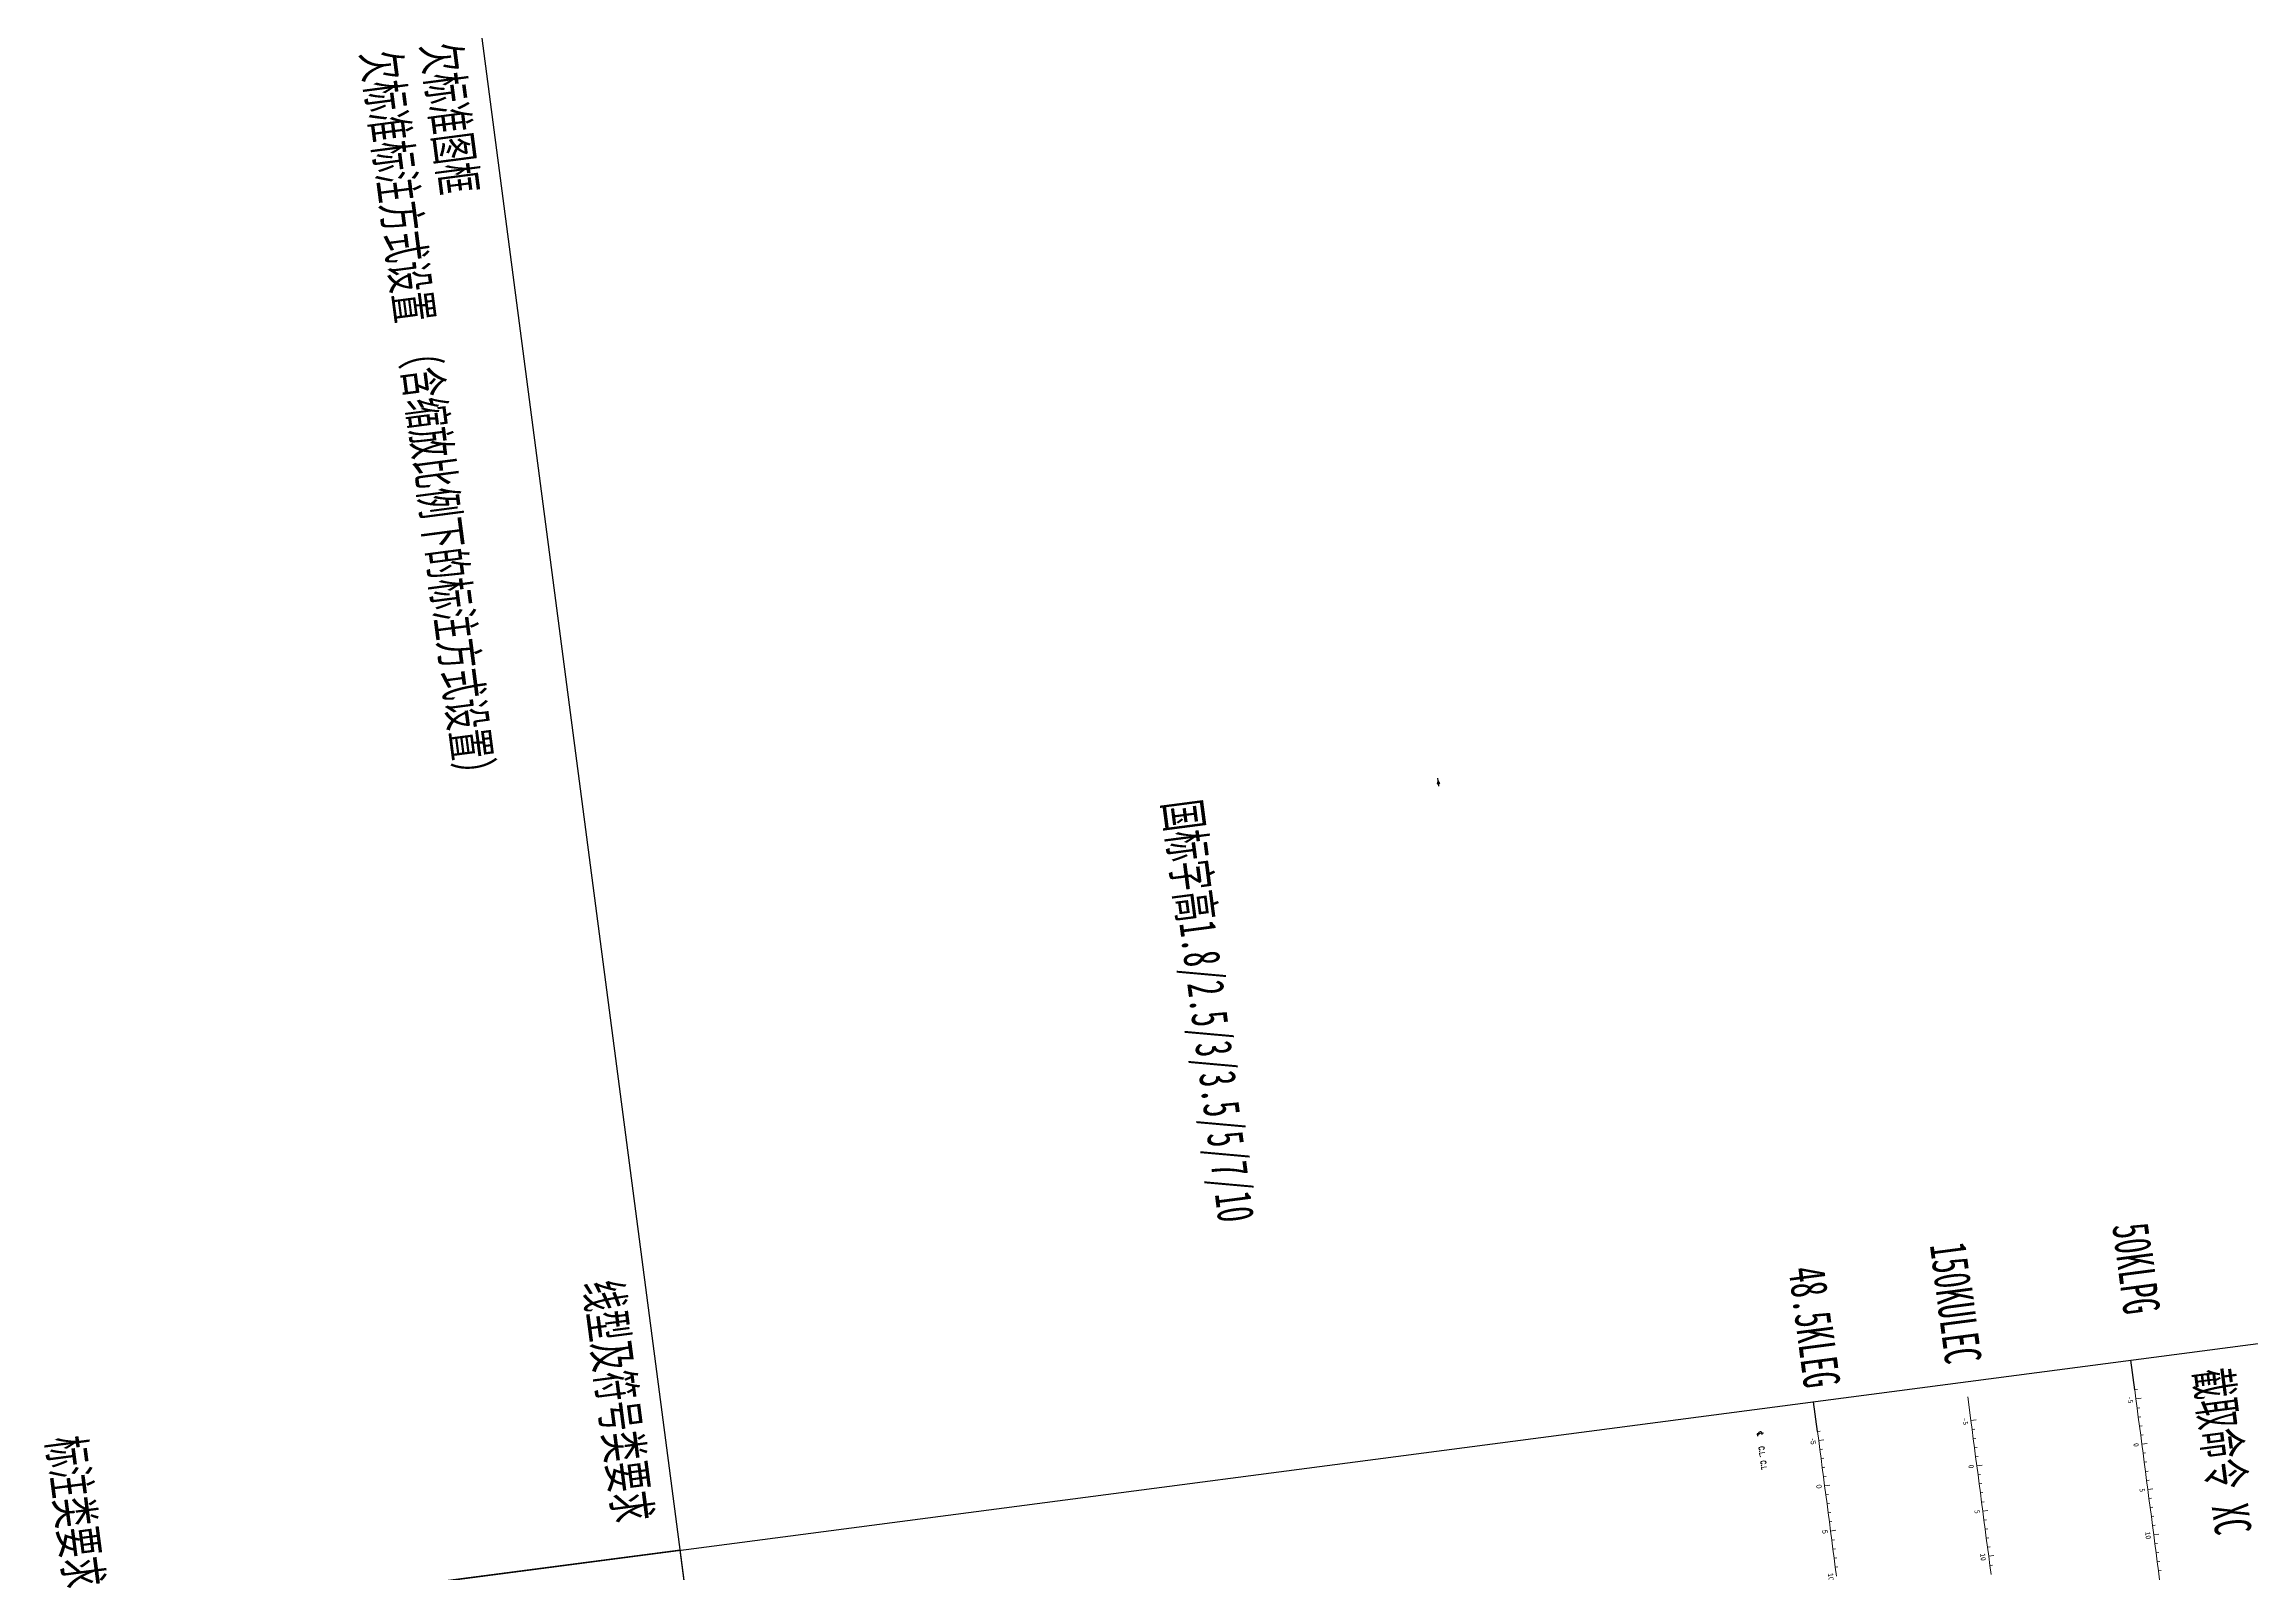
# Model space of a CAD drawing. Header units: millimetres. Extents: x -14906165 to 53546503, y 133836 to 58622790.
# Drawn here: x 38566159 to 50966584, y 48855954 to 57448655 of the extents above; entities that cross this region are included whole.
import ezdxf
from ezdxf.enums import TextEntityAlignment as Align

# ---------------------------------------------------------------- set-up
doc = ezdxf.new("R2010")
doc.units = ezdxf.units.MM
doc.header["$LTSCALE"] = 100
doc.layers.add('Block Seam', color=6, linetype='Continuous')
doc.layers.add('标准形式增加', color=6, linetype='Continuous')
doc.styles.add('Arial', font='arial.ttf')
doc.styles.add('JNRD_E1', font='romans.shx', dxfattribs={"width": 0.8})
doc.styles.get("Standard").update_dxf_attribs({"font": ''})
doc.styles.add('中文GB2312', font='', dxfattribs={"width": 0.7})
doc.styles.get('Standard').set_extended_font_data('SimSun')
doc.styles.get('中文GB2312').set_extended_font_data('FangSong_GB2312')

# ---------------------------------------------------------------- blocks, each defined once
blk = doc.blocks.new('block')
at = {"layer": 'Block Seam'}
blk.add_hatch(color=256, dxfattribs=at).paths.add_polyline_path([(-535491, 650516), (-535616, 650733), (-535741, 650516)])
blk.add_line((-535616, 650316), (-535616, 650933), dxfattribs=at)
blk.add_lwpolyline([(-535616, 650733), (-535741, 650516), (-535491, 650516), (-535616, 650733)], dxfattribs=at)
blk = doc.blocks.new('50KLPG')
at = {"color": 7, "linetype": 'Continuous', "lineweight": 20}
for p, q in [((-4800, 200), (-4800, 0)), ((-4000, 0), (-4000, 400)), ((-4000, 200), (-4000, 0)), ((-3200, 0), (-3200, 200)), ((-3200, 200), (-3200, 0)), ((-3200, 0), (-3200, 200)), ((-2400, 0), (-2400, 200)), ((-2400, 200), (-2400, 0)), ((-1600, 0), (-1600, 200)), ((-1600, 200), (-1600, 0)), ((-800, 200), (-800, 0)), ((-800, 0), (-800, 200)), ((0, 0), (0, 400)), ((0, 400), (0, 0)), ((800, 200), (800, 0)), ((800, 0), (800, 200)), ((1600, 0), (1600, 200)), ((1600, 200), (1600, 0)), ((2400, 0), (2400, 200)), ((2400, 200), (2400, 0)), ((3200, 0), (3200, 200)), ((3200, 200), (3200, 0)), ((4000, 400), (4000, 0)), ((4000, 0), (4000, 200)), ((4800, 0), (4800, 200)), ((4800, 200), (4800, 0)), ((5600, 0), (5600, 200)), ((5600, 200), (5600, 0)), ((6400, 0), (6400, 200)), ((6400, 200), (6400, 0)), ((7200, 0), (7200, 200)), ((7200, 200), (7200, 0)), ((8000, 0), (8000, 400)), ((8000, 400), (8000, 0)), ((8800, 200), (8800, 0)), ((8800, 0), (8800, 200)), ((9600, 0), (9600, 200)), ((9600, 200), (9600, 0)), ((10400, 0), (10400, 200)), ((10400, 200), (10400, 0)), ((11200, 0), (11200, 200)), ((11200, 200), (11200, 0)), ((-4800, 0), (-4000, 0)), ((-4000, 0), (-3200, 0)), ((-3200, 0), (-3200, 0)), ((-3200, 0), (-2400, 0)), ((-2400, 0), (-1600, 0)), ((-1600, 0), (-800, 0)), ((-800, 0), (0, 0)), ((0, 0), (800, 0)), ((800, 0), (1600, 0)), ((1600, 0), (2400, 0)), ((2400, 0), (3200, 0)), ((3200, 0), (4000, 0)), ((4000, 0), (4800, 0)), ((4800, 0), (5600, 0)), ((5600, 0), (6400, 0)), ((6400, 0), (7200, 0)), ((7200, 0), (8000, 0)), ((8000, 0), (8800, 0)), ((8800, 0), (9600, 0)), ((9600, 0), (10400, 0)), ((10400, 0), (11200, 0)), ((11200, 0), (12000, 0))]:
    blk.add_line(p, q, dxfattribs=at)
at = {"color": 0, "linetype": 'ByBlock', "ltscale": 100}
blk.add_line((-4800, 0), (-7434, 0), dxfattribs=at)
at = {"color": 7}
for s, p in [('-5', (-4000, -232)), ('0', (0, -232)), ('5', (4000, -232)), ('10', (8000, -232))]:
    blk.add_text(s, height=400, dxfattribs=at).set_placement(p, align=Align.TOP_CENTER)
blk = doc.blocks.new('150KULEC')
at = {"color": 7, "linetype": 'Continuous', "lineweight": 20}
for p, q in [((-4000, 0), (-4000, 400)), ((-4000, 400), (-4000, 0)), ((-3200, 0), (-3200, 200)), ((-3200, 200), (-3200, 0)), ((-2400, 0), (-2400, 200)), ((-2400, 200), (-2400, 0)), ((-1600, 0), (-1600, 200)), ((-1600, 200), (-1600, 0)), ((-800, 0), (-800, 200)), ((-800, 200), (-800, 0)), ((0, 0), (0, 400)), ((0, 400), (0, 0)), ((800, 200), (800, 0)), ((800, 0), (800, 200)), ((1600, 0), (1600, 200)), ((1600, 200), (1600, 0)), ((2400, 0), (2400, 200)), ((2400, 200), (2400, 0)), ((3200, 0), (3200, 200)), ((3200, 200), (3200, 0)), ((4000, 0), (4000, 400)), ((4000, 400), (4000, 0)), ((4800, 0), (4800, 200)), ((4800, 200), (4800, 0)), ((5600, 0), (5600, 200)), ((5600, 200), (5600, 0)), ((6400, 0), (6400, 200)), ((6400, 200), (6400, 0)), ((7200, 0), (7200, 200)), ((7200, 200), (7200, 0)), ((8000, 0), (8000, 400)), ((8000, 400), (8000, 0)), ((8800, 200), (8800, 0)), ((8800, 0), (8800, 200)), ((-6106, 0), (-4000, 0)), ((-4000, 0), (-3200, 0)), ((-3200, 0), (-2400, 0)), ((-2400, 0), (-1600, 0)), ((-1600, 0), (-800, 0)), ((-800, 0), (0, 0)), ((0, 0), (800, 0)), ((800, 0), (1600, 0)), ((1600, 0), (2400, 0)), ((2400, 0), (3200, 0)), ((3200, 0), (4000, 0)), ((4000, 0), (4800, 0)), ((4800, 0), (5600, 0)), ((5600, 0), (6400, 0)), ((6400, 0), (7200, 0)), ((7200, 0), (8000, 0)), ((8000, 0), (8800, 0)), ((8800, 0), (9600, 0))]:
    blk.add_line(p, q, dxfattribs=at)
at = {"color": 7}
for s, p in [('-5', (-4000, -232)), ('0', (0, -232)), ('5', (4000, -232)), ('10', (8000, -232))]:
    blk.add_text(s, height=400, dxfattribs=at).set_placement(p, align=Align.TOP_CENTER)
blk = doc.blocks.new('48.5KLEG')
at = {"color": 7, "linetype": 'Continuous', "lineweight": 20}
for p, q in [((-4800, 200), (-4800, 0)), ((-4000, 400), (-4000, 0)), ((-4000, 0), (-4000, 400)), ((-3200, 0), (-3200, 200)), ((-3200, 200), (-3200, 0)), ((-3200, 0), (-3200, 200)), ((-2400, 0), (-2400, 200)), ((-2400, 200), (-2400, 0)), ((-1600, 0), (-1600, 200)), ((-1600, 200), (-1600, 0)), ((-800, 200), (-800, 0)), ((-800, 0), (-800, 200)), ((0, 0), (0, 400)), ((0, 400), (0, 0)), ((800, 200), (800, 0)), ((800, 0), (800, 200)), ((1600, 0), (1600, 200)), ((1600, 200), (1600, 0)), ((2400, 0), (2400, 200)), ((2400, 200), (2400, 0)), ((3200, 0), (3200, 200)), ((3200, 200), (3200, 0)), ((4000, 400), (4000, 0)), ((4000, 0), (4000, 250)), ((4800, 0), (4800, 200)), ((4800, 200), (4800, 0)), ((5600, 0), (5600, 200)), ((5600, 200), (5600, 0)), ((6400, 0), (6400, 200)), ((6400, 200), (6400, 0)), ((7200, 0), (7200, 200)), ((7200, 200), (7200, 0)), ((-4800, 0), (-4000, 0)), ((-4000, 0), (-3200, 0)), ((-3200, 0), (-3200, 0)), ((-3200, 0), (-2400, 0)), ((-2400, 0), (-1600, 0)), ((-1600, 0), (-800, 0)), ((-800, 0), (0, 0)), ((0, 0), (800, 0)), ((800, 0), (1600, 0)), ((1600, 0), (2400, 0)), ((2400, 0), (3200, 0)), ((3200, 0), (4000, 0)), ((4000, 0), (4800, 0)), ((4800, 0), (5600, 0)), ((5600, 0), (6400, 0)), ((6400, 0), (7200, 0)), ((7200, 0), (8000, 0))]:
    blk.add_line(p, q, dxfattribs=at)
at = {"color": 0, "linetype": 'ByBlock', "ltscale": 100}
blk.add_line((-4800, 0), (-7434, 0), dxfattribs=at)
at = {"color": 7, "style": 'Arial'}
for s, p in [('-5', (-4000, -232)), ('0', (0, -232)), ('5', (4000, -232)), ('10', (8000, -232))]:
    blk.add_text(s, height=400, dxfattribs=at).set_placement(p, align=Align.TOP_CENTER)
blk = doc.blocks.new('绘图要素标准库V1.0 - 0416')
at = {"linetype": 'Continuous'}
for p, q in [((-668929.7, 739361.4), (-668929.7, 738881.3)), ((-668929.7, 738881.3), (-668738.6, 738881.3))]:
    blk.add_line(p, q, dxfattribs=at)
at = {"color": 7, "ltscale": 10}
blk.add_lwpolyline([(-671091.9, 626302.9), (-650091.9, 626302.9), (-650091.9, 656002.9), (-671091.9, 656002.9)], close=True, dxfattribs=at)
at = {"linetype": 'Continuous'}
blk.add_arc((-668929.7, 739125.7), 150, 52.558978, 307.441022, dxfattribs=at)
at = {"layer": '标准形式增加'}
for p, direction in [((-506039.8, 656002.9), (1, 0)), ((-671091.9, 626302.9), (0, 1))]:
    blk.add_xline(p, direction, dxfattribs=at)
for name, p in [('50KLPG', (-663657.6, 767969.9)), ('150KULEC', (-663657.6, 755234.3)), ('48.5KLEG', (-663657.6, 743488.5))]:
    blk.add_blockref(name, p)
at = {"layer": 'Block Seam', "rotation": 90}
blk.add_blockref('block', (16205.9, 1188669.3), dxfattribs=at)
at = {"style": '中文GB2312', "width": 0.7}
for s, height, p in [('截取命令 XC', 2793.11, (-669460.8, 772646.1)), ('50KLPG', 2793.11, (-683003.1, 767900.8)), ('150KULEC', 2793.11, (-683384.4, 753862)), ('48.5KLEG', 2793.11, (-682905.1, 742903.5)), ('国标字高1.8/2.5/3/3.5/5/7/10 ', 2793.111, (-730576, 700114.4)), ('欠标准图框', 2793.11, (-804870.3, 651389)), ('线型及符号类要求', 2793.11, (-695435.2, 651389)), ('欠标准标注方式设置 （含缩放比例下的标注方式设置）', 2793.111, (-804870.3, 646744.3)), ('标注类要求', 2793.11, (-687981.2, 609098.2))]:
    blk.add_text(s, height=height, dxfattribs=at).set_placement(p)
at = {"linetype": 'Continuous', "ltscale": 3249.675, "style": 'JNRD_E1', "width": 0.8}
for s, p in [('C.L.', (-667815.3, 738879.7)), ('C.L', (-666558.5, 738873.4))]:
    blk.add_text(s, height=400, dxfattribs=at).set_placement(p)

msp = doc.modelspace()

# ---------------------------------------------------------------- block references
at = {"lineweight": 5, "xscale": 64.06802830554443, "yscale": 73.4024339265743, "zscale": 64.06802830554443, "rotation": 277.4624694947158}
msp.add_blockref('绘图要素标准库V1.0 - 0416', (-22373, 103764), dxfattribs=at)

doc.saveas('drawing.dxf')
